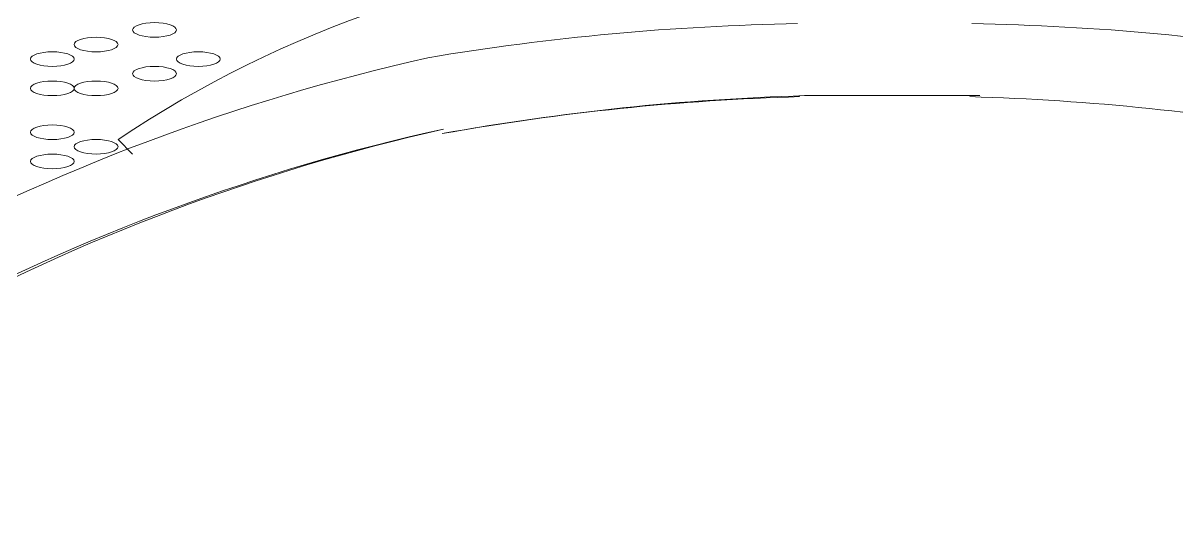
# Model space of a CAD drawing. Header units: metres. Extents: x 29 to 86.9, y -23.2 to 39.7.
# Drawn here: x 74.9419 to 75.1351, y -17.1534 to -17.0699 of the extents above; entities that cross this region are included whole.
import ezdxf

# ---------------------------------------------------------------- set-up
doc = ezdxf.new("R2010")
doc.units = ezdxf.units.M
doc.header["$LTSCALE"] = 100
doc.layers.get('0').update_dxf_attribs({"color": 254})
doc.layers.add('Arqui', color=8, linetype='Continuous', lineweight=0)

# ---------------------------------------------------------------- blocks, each defined once
blk = doc.blocks.new('A$C9582355f')
at = {"layer": 'Arqui'}
for points in [[(46.06857, 6.10604, 0.133327), (45.97511, 6.07454), (45.97755, 6.07209)], [(46.08891, 6.09393, 0.037024), (46.027, 6.08823, 0.069043), (45.93552, 6.05387, 0.230532), (45.90309, 6.01263)], [(46.30391, 6.01263, 0.230532), (46.27148, 6.05387, 0.069043), (46.18, 6.08823, 0.037024), (46.11809, 6.09393)], [(46.08927, 6.08171, 0.037024), (46.02936, 6.07552, -0.037024), (46.09005, 6.08188), (46.10472, 6.08188), (46.1194, 6.08188)], [(46.02963, 6.07629, 0.069043), (45.94106, 6.0435, -0.069043), (46.02963, 6.07629, 0.069043), (45.94127, 6.04306, 0.230204), (45.91516, 6.01054)]]:
    blk.add_lwpolyline(points, format="xyb", dxfattribs=at)
blk.add_lwpolyline([(46.17764, 6.07552, 0.037024), (46.11773, 6.08171, -0.037024)], format="xyb", close=True, dxfattribs=at)
for points in [[(45.98122, 6.0941), (45.97919, 6.0941), (45.97755, 6.09356), (45.97755, 6.09288)], [(45.98489, 6.09288), (45.98489, 6.09356), (45.98325, 6.0941), (45.98122, 6.0941)], [(45.97755, 6.09288), (45.97755, 6.09221), (45.97919, 6.09166), (45.98122, 6.09166)], [(45.98122, 6.09166), (45.98325, 6.09166), (45.98489, 6.09221), (45.98489, 6.09288)], [(45.97144, 6.09166), (45.96941, 6.09166), (45.96777, 6.09111), (45.96777, 6.09044)], [(45.96777, 6.09044), (45.96777, 6.08976), (45.96941, 6.08921), (45.97144, 6.08921)], [(45.97511, 6.09044), (45.97511, 6.09111), (45.97346, 6.09166), (45.97144, 6.09166)], [(45.97144, 6.08921), (45.97346, 6.08921), (45.97511, 6.08976), (45.97511, 6.09044)], [(45.9641, 6.08921), (45.96207, 6.08921), (45.96043, 6.08867), (45.96043, 6.08799)], [(45.96043, 6.08799), (45.96043, 6.08731), (45.96207, 6.08677), (45.9641, 6.08677)], [(45.96777, 6.08799), (45.96777, 6.08867), (45.96613, 6.08921), (45.9641, 6.08921)], [(45.9641, 6.08677), (45.96613, 6.08677), (45.96777, 6.08731), (45.96777, 6.08799)], [(45.98856, 6.08921), (45.98653, 6.08921), (45.98489, 6.08867), (45.98489, 6.08799)], [(45.98489, 6.08799), (45.98489, 6.08731), (45.98653, 6.08677), (45.98856, 6.08677)], [(45.99223, 6.08799), (45.99223, 6.08867), (45.99058, 6.08921), (45.98856, 6.08921)], [(45.98856, 6.08677), (45.99058, 6.08677), (45.99223, 6.08731), (45.99223, 6.08799)], [(45.98122, 6.08677), (45.97919, 6.08677), (45.97755, 6.08622), (45.97755, 6.08554)], [(45.98489, 6.08554), (45.98489, 6.08622), (45.98325, 6.08677), (45.98122, 6.08677)], [(45.9641, 6.08432), (45.96207, 6.08432), (45.96043, 6.08377), (45.96043, 6.0831)], [(45.96777, 6.0831), (45.96777, 6.08377), (45.96613, 6.08432), (45.9641, 6.08432)], [(45.97144, 6.08432), (45.96941, 6.08432), (45.96777, 6.08377), (45.96777, 6.0831)], [(45.97511, 6.0831), (45.97511, 6.08377), (45.97346, 6.08432), (45.97144, 6.08432)], [(45.97755, 6.08554), (45.97755, 6.08487), (45.97919, 6.08432), (45.98122, 6.08432)], [(45.98122, 6.08432), (45.98325, 6.08432), (45.98489, 6.08487), (45.98489, 6.08554)], [(45.96043, 6.0831), (45.96043, 6.08242), (45.96207, 6.08188), (45.9641, 6.08188)], [(45.9641, 6.08188), (45.96613, 6.08188), (45.96777, 6.08242), (45.96777, 6.0831)], [(45.96777, 6.0831), (45.96777, 6.08242), (45.96941, 6.08188), (45.97144, 6.08188)], [(45.97144, 6.08188), (45.97346, 6.08188), (45.97511, 6.08242), (45.97511, 6.0831)], [(45.9641, 6.07698), (45.96207, 6.07698), (45.96043, 6.07644), (45.96043, 6.07576)], [(45.96777, 6.07576), (45.96777, 6.07644), (45.96613, 6.07698), (45.9641, 6.07698)], [(45.96043, 6.07576), (45.96043, 6.07509), (45.96207, 6.07454), (45.9641, 6.07454)], [(45.9641, 6.07454), (45.96613, 6.07454), (45.96777, 6.07509), (45.96777, 6.07576)], [(45.97144, 6.07454), (45.96941, 6.07454), (45.96777, 6.07399), (45.96777, 6.07332)], [(45.97511, 6.07332), (45.97511, 6.07399), (45.97346, 6.07454), (45.97144, 6.07454)], [(45.96777, 6.07332), (45.96777, 6.07264), (45.96941, 6.07209), (45.97144, 6.07209)], [(45.97144, 6.07209), (45.97346, 6.07209), (45.97511, 6.07264), (45.97511, 6.07332)], [(45.9641, 6.07209), (45.96207, 6.07209), (45.96043, 6.07155), (45.96043, 6.07087)], [(45.96043, 6.07087), (45.96043, 6.0702), (45.96207, 6.06965), (45.9641, 6.06965)], [(45.96777, 6.07087), (45.96777, 6.07155), (45.96613, 6.07209), (45.9641, 6.07209)], [(45.9641, 6.06965), (45.96613, 6.06965), (45.96777, 6.0702), (45.96777, 6.07087)]]:
    blk.add_open_spline(points, degree=3, dxfattribs=at)

msp = doc.modelspace()

# ---------------------------------------------------------------- block references
msp.add_blockref('A$C9582355f', (28.98266, -23.16397))

doc.saveas('drawing.dxf')
